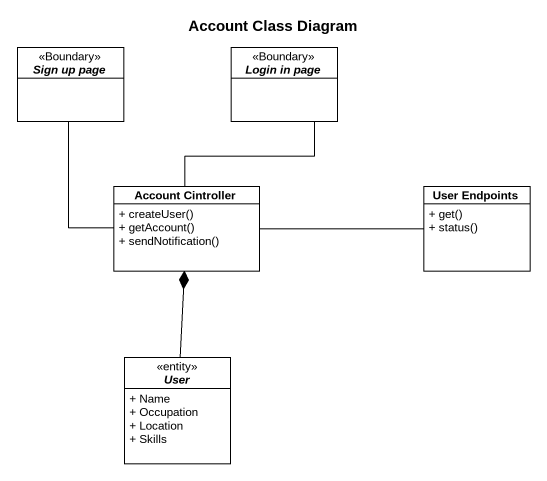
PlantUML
@startuml
title Account Class Diagram
hide circle
hide empty members
skinparam classAttributeIconSize 0
interface "Sign up page" as Sign_up_page <<Boundary>>
interface "Login in page" as Login_in_page <<Boundary>>
class "Account Cintroller" as Account_Cintroller {
  + createUser()
  + getAccount()
  + sendNotification()
}
class "User Endpoints" as User_Endpoints {
  + get()
  + status()
}
interface User <<entity>> {
  + Name
  + Occupation
  + Location
  + Skills
}
Account_Cintroller -up- Sign_up_page
Account_Cintroller -up- Login_in_page
Account_Cintroller -right- User_Endpoints
User -up-* Account_Cintroller
@enduml
